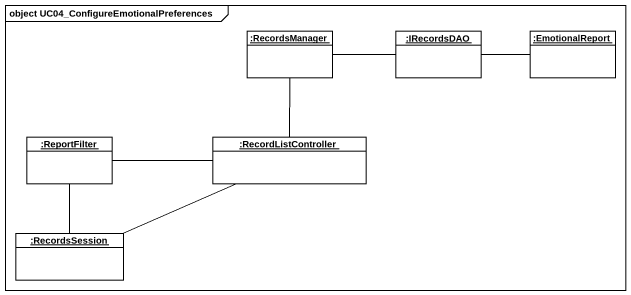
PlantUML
@startuml
mainframe object UC04_ConfigureEmotionalPreferences
hide circle
hide empty members
object ":RecordsManager" as RecordsManager
object ":IRecordsDAO" as IRecordsDAO
object ":EmotionalReport" as EmotionalReport
object ":ReportFilter" as ReportFilter
object ":RecordListController" as RecordListController
object ":RecordsSession" as RecordsSession
IRecordsDAO -left- RecordsManager
IRecordsDAO -right- EmotionalReport
RecordListController -up- RecordsManager
RecordListController -left- ReportFilter
RecordListController -left- RecordsSession
RecordsSession -up- ReportFilter
@enduml
